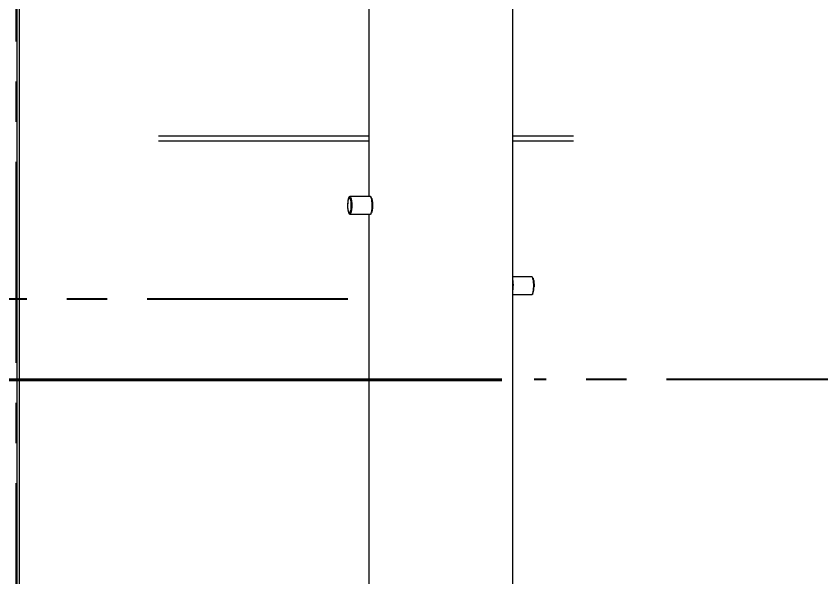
# Model space of a CAD drawing. Header units: inches. Extents: x 0 to 4731, y 0 to 1632.
# Drawn here: x 344.1 to 404.2, y 544.4 to 586.3 of the extents above; entities that cross this region are included whole.
import ezdxf

# ---------------------------------------------------------------- set-up
doc = ezdxf.new("R2010")
doc.units = ezdxf.units.IN
doc.header["$LTSCALE"] = 48
doc.header["$MEASUREMENT"] = 0
doc.linetypes.add('CENTER', pattern=[2, 1.25, -0.25, 0.25, -0.25])
for name, color, linetype, lineweight in [('Equipment-AM_0', 7, 'Continuous', 50), ('Equipment-AM_5', 92, 'Continuous', 25), ('Equipment-AM_7', 142, 'CENTER', 25), ('Process-AM_5', 92, 'Continuous', 25)]:
    doc.layers.add(name, color=color, linetype=linetype, lineweight=lineweight)
doc.styles.get("Standard").update_dxf_attribs({"font": 'ROMANS.SHX', "width": 0.7})
doc.dimstyles.new('VALMET_ANSI$0', dxfattribs={"dimscale": 48, "dimtxt": 0.12, "dimasz": 0.12, "dimexe": 0.1, "dimexo": 0.05, "dimgap": 0.06, "dimtad": 1, "dimtoh": 1, "dimdec": 5, "dimzin": 7, "dimdsep": 46, "dimlunit": 4, "dimtxsty": 'Standard', "dimcen": 0, "dimclrd": 256, "dimclre": 256, "dimclrt": 140, "dimadec": 0, "dimazin": 2, "dimtp": 0.1, "dimtm": 0.1, "dimtfac": 0.71, "dimtdec": 5, "dimtofl": 0, "dimtmove": 0, "dimatfit": 3, "dimfxl": 1, "dimfrac": 2, "dimtolj": 1, "dimtzin": 7, "dimlwd": -1, "dimlwe": -1, "dimarcsym": 1})

# ---------------------------------------------------------------- blocks, each defined once
blk = doc.blocks.new('*D541')
at = {"layer": 'Defpoints', "color": 0, "transparency": 16777216}
for p in [(130.239, 559.155), (382.799, 559.155), (344.354, 509.03)]:
    blk.add_point(p, dxfattribs=at)
at = {"layer": 'Process-AM_5', "linetype": 'ByBlock', "transparency": 16777216}
for p, q in [((380.399, 559.155), (125.439, 559.155)), ((130.239, 514.79), (130.239, 553.395)), ((341.954, 509.03), (125.439, 509.03))]:
    blk.add_line(p, q, dxfattribs=at)
at = {"layer": 'Process-AM_5', "transparency": 16777216}
for points in [[(129.279, 553.395), (131.199, 553.395), (130.239, 559.155)], [(129.279, 514.79), (131.199, 514.79), (130.239, 509.03)]]:
    blk.add_solid(points, dxfattribs=at)
at = {"layer": 'Process-AM_5', "color": 140, "transparency": 16777216, "insert": (122.97, 534.093), "char_height": 5.76, "attachment_point": 5, "rotation": 90}
blk.add_mtext('\\A1;4\'-2 1/8"', dxfattribs=at)
blk = doc.blocks.new('*D451')
at = {"layer": 'Defpoints', "color": 0, "transparency": 16777216}
for p in [(148.203, 565.134), (206.07, 565.134), (382.799, 559.083)]:
    blk.add_point(p, dxfattribs=at)
at = {"layer": 'Process-AM_5', "linetype": 'ByBlock', "transparency": 16777216}
for p, q in [((148.203, 570.894), (148.203, 576.654)), ((148.203, 576.654), (176.235, 576.654)), ((203.67, 565.134), (143.403, 565.134)), ((380.399, 559.083), (143.403, 559.083)), ((148.203, 553.323), (148.203, 547.563))]:
    blk.add_line(p, q, dxfattribs=at)
at = {"layer": 'Process-AM_5', "transparency": 16777216}
for points in [[(147.243, 570.894), (149.163, 570.894), (148.203, 565.134)], [(147.243, 553.323), (149.163, 553.323), (148.203, 559.083)]]:
    blk.add_solid(points, dxfattribs=at)
at = {"layer": 'Process-AM_5', "color": 140, "transparency": 16777216, "insert": (163.659, 583.923), "char_height": 5.76, "attachment_point": 5}
blk.add_mtext('\\A1;6 1/16"', dxfattribs=at)
blk = doc.blocks.new('*D668')
at = {"layer": 'Defpoints', "color": 0, "transparency": 16777216}
for p in [(387.33, 615.53), (554.558, 508.53), (602.928, 508.53)]:
    blk.add_point(p, dxfattribs=at)
at = {"layer": 'Equipment-AM_5', "linetype": 'ByBlock', "transparency": 16777216}
for p, q in [((389.73, 615.53), (607.728, 615.53)), ((602.928, 609.77), (602.928, 514.29)), ((556.958, 508.53), (607.728, 508.53))]:
    blk.add_line(p, q, dxfattribs=at)
at = {"layer": 'Equipment-AM_5', "transparency": 16777216}
for points in [[(601.968, 609.77), (603.888, 609.77), (602.928, 615.53)], [(601.968, 514.29), (603.888, 514.29), (602.928, 508.53)]]:
    blk.add_solid(points, dxfattribs=at)
at = {"layer": 'Equipment-AM_5', "color": 140, "transparency": 16777216, "insert": (596.619, 560.369), "char_height": 5.76, "attachment_point": 5, "rotation": 90}
blk.add_mtext('\\A1;8\'-11"', dxfattribs=at)

msp = doc.modelspace()

# ---------------------------------------------------------------- linework, layer by layer
at = {"layer": 'Equipment-AM_0', "lineweight": 18}
for p, q in [((344.135443, 652.030171), (344.135443, 509.030171)), ((344.33422, 509.030171), (344.33422, 652.030171)), ((370.457796, 598.488247), (370.457796, 572.811671)), ((381.207796, 543.196103), (381.207796, 598.408187)), ((354.735157, 577.342671), (370.457796, 577.342671)), ((354.735157, 576.967671), (370.457796, 576.967671)), ((381.207796, 577.342671), (385.743368, 577.342671)), ((381.207796, 576.967671), (385.743368, 576.967671)), ((370.558129, 572.811671), (369.033659, 572.811671)), ((370.560938, 572.811546), (370.558129, 572.811671)), ((369.033659, 571.498671), (370.558129, 571.498671)), ((370.457796, 571.498671), (370.457796, 540.597243)), ((382.631933, 566.811671), (381.207796, 566.811671)), ((381.207796, 565.498671), (382.631933, 565.498671)), ((382.631933, 565.498671), (382.634197, 565.498752))]:
    msp.add_line(p, q, dxfattribs=at)
at = {"layer": 'Equipment-AM_0', "lineweight": 18, "flags": 128}
for points in [[(368.888693, 572.031467), (368.885824, 572.116811), (368.885995, 572.203148), (368.8892, 572.288242), (368.895357, 572.36989), (368.904306, 572.445977), (368.915815, 572.514533), (368.929587, 572.573781), (368.945265, 572.622187), (368.962443, 572.658497), (368.980675, 572.681772), (368.99949, 572.691408), (369.0184, 572.687156), (369.036916, 572.669126), (369.054557, 572.637784), (369.070868, 572.593943), (369.085426, 572.538738), (369.097853, 572.473599), (369.107828, 572.400213), (369.115092, 572.32048), (369.119457, 572.236466), (369.120811, 572.150346), (369.119118, 572.064352), (369.114422, 571.980709), (369.106844, 571.901585), (369.096582, 571.829029), (369.0839, 571.764919), (369.069127, 571.710917), (369.052646, 571.668421), (369.034883, 571.638531), (369.0163, 571.622022), (368.997376, 571.619322), (368.978602, 571.630499), (368.960464, 571.655265), (368.943433, 571.692979), (368.927948, 571.742663), (368.914412, 571.803031), (368.903175, 571.872519), (368.894527, 571.949327), (368.888693, 572.031467)], [(369.054441, 572.735058), (369.042498, 572.754146), (369.022483, 572.774187), (369.002036, 572.780399), (368.981614, 572.772645), (368.961674, 572.751098), (368.942661, 572.716239), (368.932417, 572.690739)], [(369.033503, 572.811371), (369.032015, 572.811649), (369.005368, 572.804957), (368.983603, 572.78939), (368.963202, 572.763984), (368.942547, 572.724251), (368.934094, 572.700809)], [(369.03358, 572.811671), (369.047473, 572.808641), (369.06819, 572.792506), (369.088171, 572.762786), (369.10699, 572.720116), (369.124246, 572.665406), (369.139571, 572.59982), (369.15264, 572.524758), (369.163172, 572.441818), (369.170944, 572.35277), (369.17579, 572.259509), (369.177606, 572.164025), (369.176355, 572.068352), (369.172063, 571.97453), (369.16482, 571.884558), (369.154782, 571.800353), (369.142163, 571.72371), (369.127231, 571.656264), (369.110304, 571.59945), (369.091745, 571.554481), (369.071947, 571.522315), (369.051333, 571.503637), (369.033604, 571.498671)], [(369.046194, 571.561502), (369.063678, 571.594102), (369.081339, 571.641495), (369.097255, 571.700362), (369.111068, 571.769389), (369.122471, 571.847034), (369.13121, 571.931562), (369.137088, 572.021085), (369.139974, 572.113603), (369.139805, 572.20705), (369.136583, 572.299338), (369.130381, 572.388405), (369.121338, 572.472263), (369.109654, 572.549037), (369.095592, 572.617012), (369.079466, 572.674671), (369.061635, 572.720726), (369.054441, 572.735058)], [(370.558129, 571.498671), (370.575803, 571.503637), (370.596417, 571.522315), (370.616215, 571.554481), (370.634775, 571.59945), (370.651701, 571.656264), (370.666633, 571.72371), (370.679252, 571.800353), (370.68929, 571.884558), (370.696533, 571.97453), (370.700825, 572.068352), (370.702077, 572.164025), (370.70026, 572.259509), (370.695414, 572.35277), (370.687642, 572.441818), (370.67711, 572.524758), (370.664042, 572.59982), (370.648716, 572.665406), (370.63146, 572.720116), (370.612641, 572.762786), (370.59266, 572.792506), (370.571943, 572.808641), (370.560938, 572.811546)], [(370.659655, 572.689956), (370.664915, 572.674671), (370.681041, 572.617012), (370.695103, 572.549037), (370.706787, 572.472263), (370.71583, 572.388405), (370.722032, 572.299338), (370.725254, 572.20705), (370.725423, 572.113603), (370.722537, 572.021085), (370.716659, 571.931562), (370.70792, 571.847034), (370.696517, 571.769389), (370.682704, 571.700362), (370.666788, 571.641495), (370.651515, 571.599592)], [(368.943954, 571.591241), (368.944704, 571.589616), (368.963841, 571.556195), (368.983857, 571.536155), (369.004303, 571.529942), (369.024725, 571.537696), (369.044665, 571.559243), (369.046194, 571.561502)], [(382.774927, 566.07922), (382.775828, 566.174974), (382.773662, 566.270307), (382.768476, 566.363186), (382.760379, 566.451631), (382.749545, 566.533757), (382.736204, 566.607815), (382.720641, 566.672226), (382.703187, 566.725616), (382.684214, 566.766848), (382.664127, 566.795044), (382.643354, 566.809601), (382.631933, 566.811671)], [(382.722753, 566.716636), (382.726943, 566.706864), (382.744253, 566.656849), (382.759735, 566.595628), (382.773043, 566.524567), (382.783881, 566.445255), (382.792005, 566.359463), (382.797234, 566.269107), (382.799452, 566.176206), (382.798609, 566.082835)], [(381.207796, 565.968034), (381.209275, 565.99108), (381.21316, 566.082835)], [(382.634197, 565.498752), (382.651987, 565.505072), (382.67253, 565.525316), (382.692207, 565.558984), (382.7106, 565.605358), (382.727316, 565.663451), (382.742, 565.732024), (382.754337, 565.809616), (382.764065, 565.894573), (382.770978, 565.985084), (382.774927, 566.07922)]]:
    msp.add_lwpolyline(points, dxfattribs=at)
at = {"layer": 'Equipment-AM_0', "lineweight": 18}
for centre, radius, start, end in [((370.833886, 572.172698), 1.970774, 164.76007871, 184.70619185), ((370.527433, 572.683768), 0.131594, 7.11848713, 74.16369052), ((370.171119, 572.024596), 1.301434, 180.59841568, 199.44989778), ((369.042361, 571.59608), 0.096391, 193.63468624, 264.78737888), ((370.541771, 571.60725), 0.108663, 279.54420941, 348.84405201), ((378.87608, 566.168988), 2.376073, 357.83483155, 11.08833054), ((382.617685, 566.708621), 0.103394, 14.13100724, 82.56412254), ((378.435715, 566.155204), 2.778388, 358.50743224, 3.86135766), ((379.186198, 566.10253), 2.06439, 348.31370693, 359.35301218), ((381.333804, 566.053772), 1.465093, 342.697559, 1.13664692), ((382.601656, 565.626311), 0.130574, 285.29398556, 351.78212186)]:
    msp.add_arc(centre, radius, start, end, dxfattribs=at)
at = {"layer": 'Equipment-AM_7', "ltscale": 0.25}
for p, q in [((344.104193, 671.400654), (344.104193, 501.190441)), ((368.885824, 565.155171), (206.070146, 565.134136)), ((503.701149, 559.176206), (382.799262, 559.155171))]:
    msp.add_line(p, q, dxfattribs=at)

# ---------------------------------------------------------------- dimensions: what is measured, and where the dimension line sits
at = {"layer": 'Equipment-AM_5'}
dim = msp.add_linear_dim(base=(602.927601, 508.530171), p1=(387.329852, 615.530171), p2=(554.558472, 508.530171), angle=90, dimstyle='VALMET_ANSI$0', dxfattribs=at)
dim.commit()
dim.dimension.update_dxf_attribs({"geometry": '*D668', "text_midpoint": (602.927601, 560.368653), "dimtype": 160})
at = {"layer": 'Process-AM_5'}
for base, p1, p2, picture, middle in [((148.203385, 565.134136), (382.798609, 559.082835), (206.070146, 565.134136), '*D451', (163.659385, 583.922707)), ((130.238845, 559.155171), (344.354193, 509.030171), (382.799262, 559.155171), '*D541', (122.970274, 534.092671))]:
    dim = msp.add_linear_dim(base=base, p1=p1, p2=p2, angle=90, dimstyle='VALMET_ANSI$0', dxfattribs=at)
    dim.commit()
    dim.dimension.update_dxf_attribs({"geometry": picture, "text_midpoint": middle})

doc.saveas('drawing.dxf')
